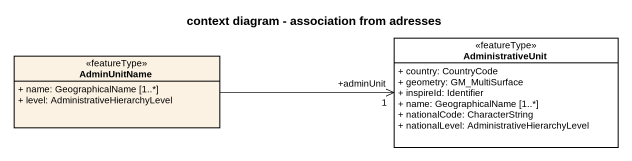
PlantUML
@startuml
title context diagram - association from adresses
hide circle
hide empty members
skinparam classAttributeIconSize 0
class AdminUnitName <<featureType>> {
  + name: GeographicalName [1..*]
  + level: AdministrativeHierarchyLevel
}
class AdministrativeUnit <<featureType>> #FFFFFF {
  + country: CountryCode
  + geometry: GM_MultiSurface
  + inspireId: Identifier
  + name: GeographicalName [1..*]
  + nationalCode: CharacterString
  + nationalLevel: AdministrativeHierarchyLevel
}
AdminUnitName -right-> "+adminUnit\n1" AdministrativeUnit
@enduml
